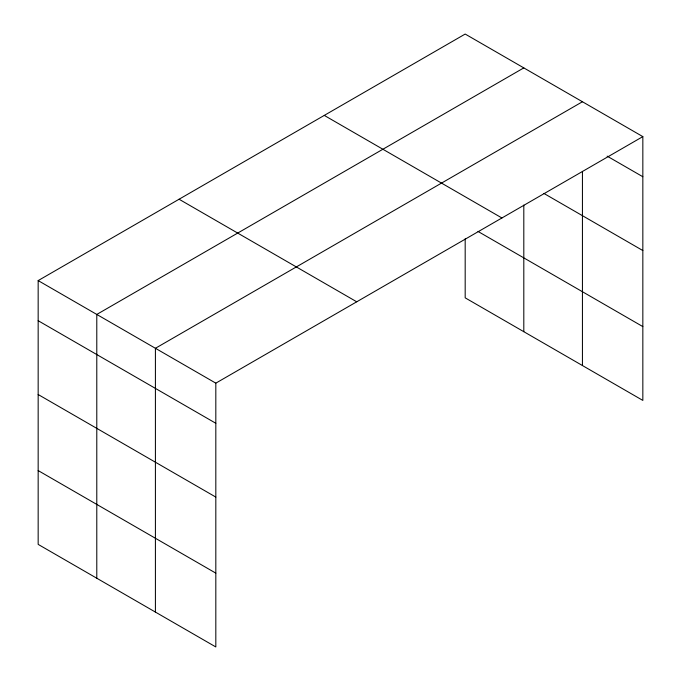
<?xml version="1.0" encoding="UTF-8"?>
<svg xmlns="http://www.w3.org/2000/svg" width="681" height="681" viewBox="0 0 681 681"><rect width="100%" height="100%" fill="white"/><g stroke="black" fill="none" stroke-linecap="round" stroke-linejoin="round"><path stroke-width="1.02" d="M642.838 136.617L465.183 34.05L38.162 280.589L38.162 544.383L215.817 646.95L215.817 383.156L642.838 136.617L642.838 400.411L465.183 297.844L465.183 238.793M523.808 67.896L96.787 314.435L96.787 578.229M582.434 101.75L155.413 348.289L155.413 612.074M607.146 156.136L642.838 176.737M543.966 193.464L642.838 250.548M324.267 115.404L501.923 217.98M478.011 231.438L642.838 326.599M179.077 199.235L356.733 301.802M38.162 280.589L215.817 383.156M38.162 320.708L215.817 423.276M38.162 394.52L215.817 497.087M38.162 470.571L215.817 573.138M582.434 171.391L582.434 365.535M523.808 205.066L523.808 331.69"/></g></svg>
